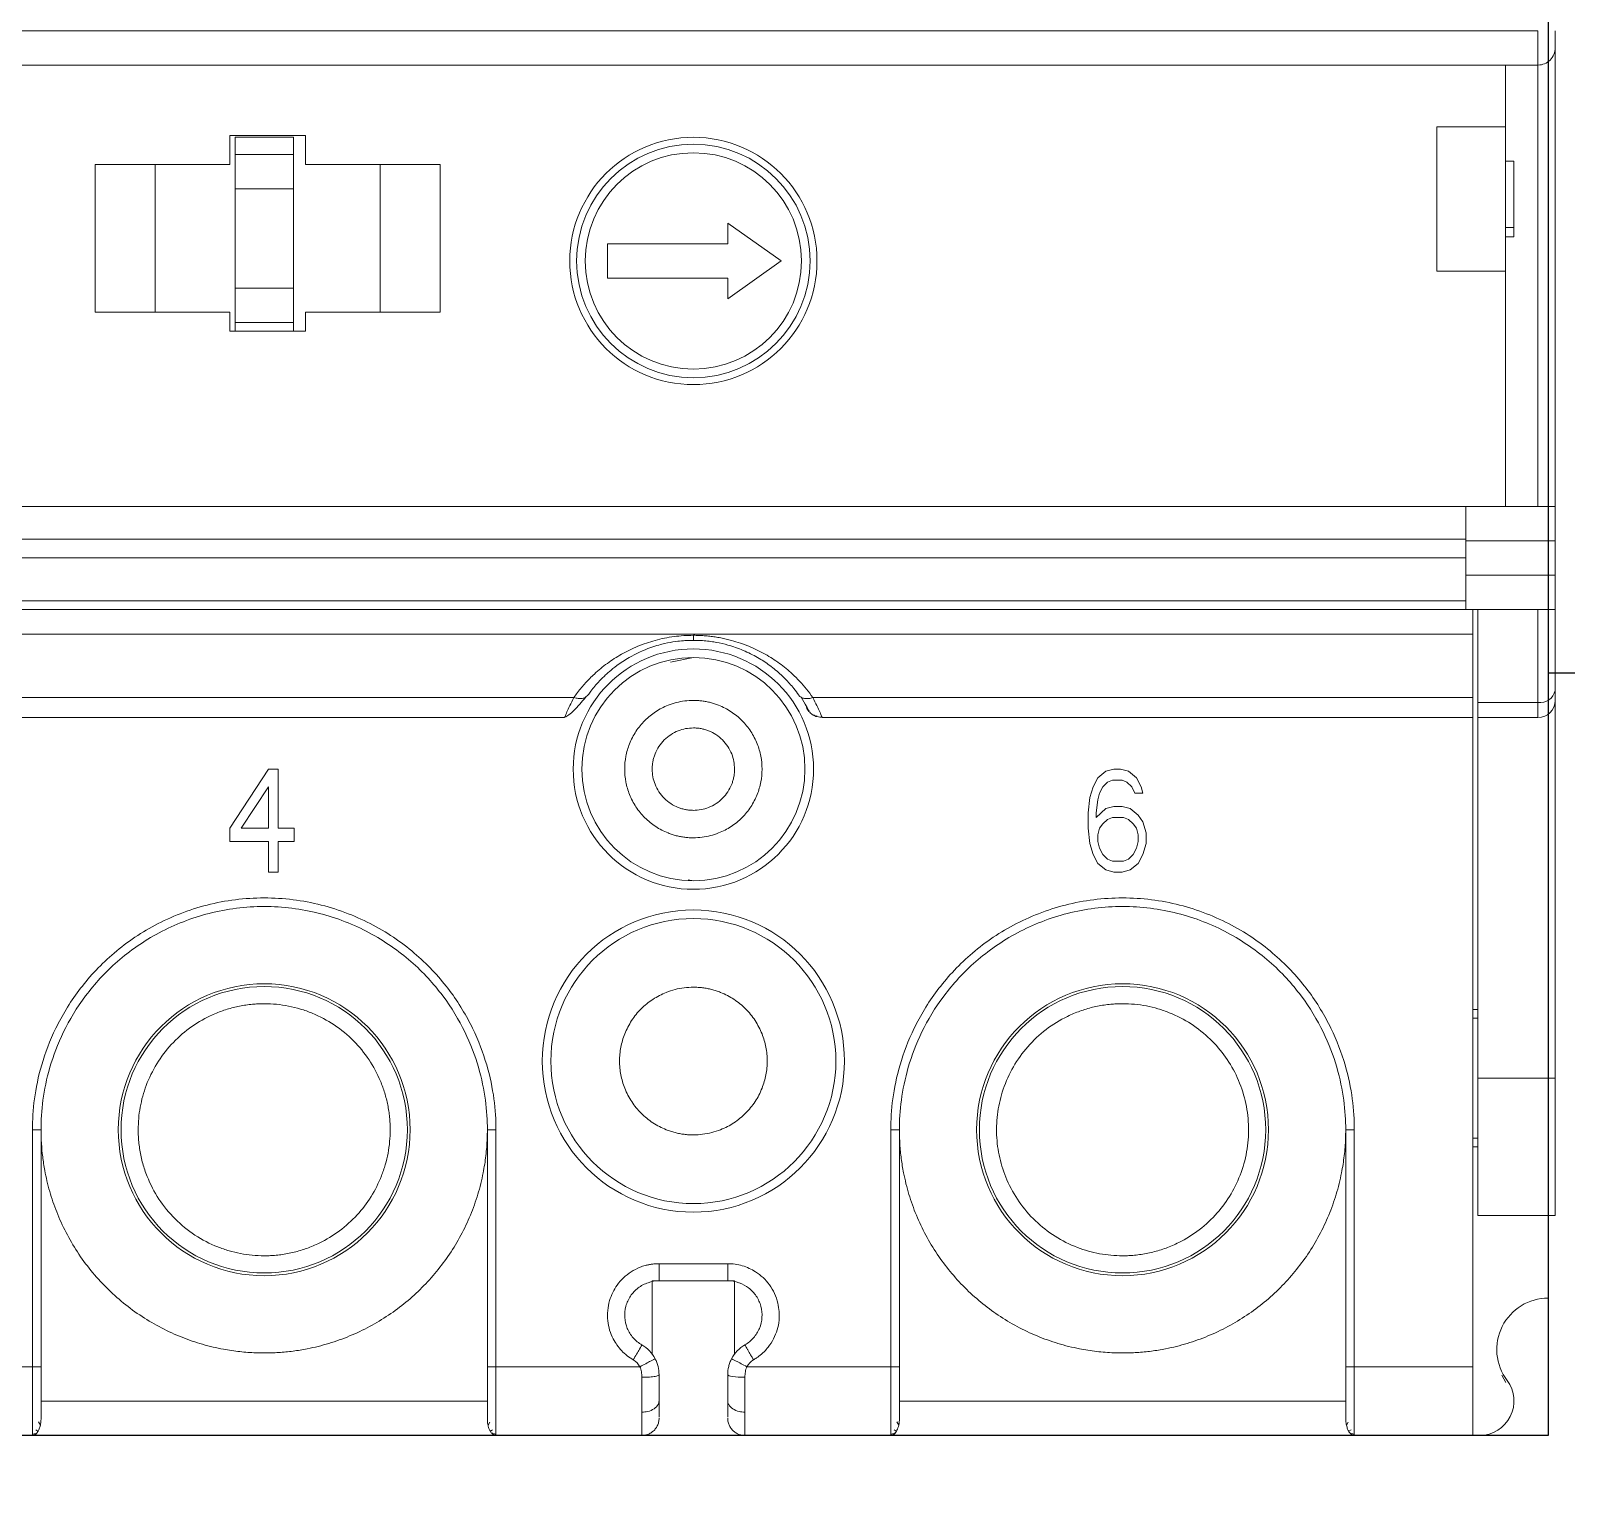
# Model space of a CAD drawing. Header units: millimetres. Extents: x -174 to 283928, y 1291 to 21053.
# Drawn here: x 9363.2 to 9407.93, y 20680.61 to 20722.87 of the extents above; entities that cross this region are included whole.
import ezdxf

# ---------------------------------------------------------------- set-up
doc = ezdxf.new("R2010")
doc.units = ezdxf.units.MM

# ---------------------------------------------------------------- blocks, each defined once
blk = doc.blocks.new('MGS125B-3TAMF0080')
blk.add_wipeout([(0.3, 56.7), (75.1, 56.7), (75.1, -76.1), (0.3, -76.1)])
at = {"color": 7, "linetype": 'Continuous', "lineweight": 18}
for p, q in [((0.8, -35.2), (74.8, -35.2)), ((74.8, -36.2), (74.8, -35.2)), ((75.3, -49.05), (75.3, -35.7)), ((0.8, -36.2), (74.8, -36.2)), ((73.85, -38), (73.85, -36.2)), ((74.8, -36.2), (74.8, -49.05)), ((73.85, -38), (71.85, -38)), ((71.85, -38), (71.85, -42.2)), ((73.85, -38), (73.85, -42.2)), ((36.7, -38.25), (38.9, -38.25)), ((36.7, -39.098), (36.7, -38.25)), ((36.85, -38.3), (38.55, -38.3)), ((38.9, -38.25), (38.9, -39.098)), ((38.55, -38.8), (36.85, -38.8)), ((32.776, -39.098), (36.7, -39.098)), ((32.776, -43.398), (32.776, -39.098)), ((34.526, -39.098), (34.526, -43.398)), ((38.9, -39.098), (42.824, -39.098)), ((41.074, -43.398), (41.074, -39.098)), ((42.824, -39.098), (42.824, -43.398)), ((74.1, -39), (73.85, -39)), ((74.1, -39), (74.1, -41.2)), ((38.55, -39.8), (36.85, -39.8)), ((36.85, -39.8), (36.85, -42.7)), ((38.55, -42.7), (38.55, -39.8)), ((51.2, -40.804), (52.759, -41.904)), ((51.2, -41.404), (51.2, -40.804)), ((74.1, -40.926), (73.85, -40.926)), ((47.7, -41.404), (51.2, -41.404)), ((47.7, -42.404), (47.7, -41.404)), ((73.85, -41.2), (74.1, -41.2)), ((52.759, -41.904), (51.2, -43.004)), ((51.2, -42.404), (47.7, -42.404)), ((51.2, -43.004), (51.2, -42.404)), ((71.85, -42.2), (73.85, -42.2)), ((73.85, -49.05), (73.85, -42.2)), ((36.85, -42.7), (38.55, -42.7)), ((36.7, -43.398), (32.776, -43.398)), ((36.7, -43.95), (36.7, -43.398)), ((36.85, -43.7), (38.55, -43.7)), ((38.9, -43.398), (38.9, -43.95)), ((42.824, -43.398), (38.9, -43.398)), ((38.9, -43.95), (36.7, -43.95)), ((2.9, -49.05), (72.7, -49.05)), ((72.7, -49.05), (72.7, -50.05)), ((75.3, -49.05), (72.7, -49.05)), ((75.3, -50.05), (75.3, -49.05)), ((72.7, -50.002), (2.9, -50.002)), ((72.7, -50.05), (75.3, -50.05)), ((72.7, -50.05), (72.7, -51.05)), ((75.3, -51.05), (75.3, -50.05)), ((2.9, -50.55), (72.7, -50.55)), ((75.3, -51.05), (72.7, -51.05)), ((72.7, -51.05), (72.7, -52.05)), ((75.3, -52.05), (75.3, -51.05)), ((72.7, -51.8), (2.9, -51.8)), ((2.9, -52.05), (72.7, -52.05)), ((72.7, -52.05), (75.3, -52.05)), ((73.05, -52.05), (73.05, -54.761)), ((74.8, -52.05), (74.8, -54.761)), ((75.3, -54.407), (75.3, -52.05)), ((72.9, -52.766), (2.5, -52.766)), ((72.9, -52.766), (72.9, -54.614)), ((50.2, -53.45), (49.532, -53.583)), ((47.062, -54.608), (47.129, -54.548)), ((28.68, -54.614), (46.72, -54.614)), ((53.491, -54.903), (53.509, -54.935)), ((53.68, -54.614), (72.9, -54.614)), ((73.05, -54.761), (74.8, -54.761)), ((73.05, -54.761), (73.05, -55.2)), ((74.8, -55.2), (74.8, -54.761)), ((75.3, -65.7), (75.3, -54.7)), ((46.45, -55.2), (28.95, -55.2)), ((46.45, -55.2), (46.459, -55.176)), ((53.942, -55.179), (53.95, -55.2)), ((72.9, -55.2), (53.95, -55.2)), ((72.9, -55.2), (72.9, -74.1)), ((74.8, -55.2), (73.05, -55.2)), ((73.05, -55.2), (73.05, -65.7)), ((36.7, -58.423), (37.825, -56.7)), ((37.825, -56.7), (38.106, -56.7)), ((38.106, -56.7), (38.106, -58.423)), ((61.981, -56.955), (62.216, -56.764)), ((62.216, -56.764), (62.45, -56.7)), ((62.45, -56.7), (62.637, -56.7)), ((62.637, -56.7), (62.872, -56.764)), ((62.872, -56.764), (63.106, -56.955)), ((37.825, -57.211), (37.028, -58.423)), ((37.825, -58.423), (37.825, -57.211)), ((61.747, -57.53), (61.841, -57.211)), ((61.841, -57.211), (61.981, -56.955)), ((62.122, -57.211), (62.028, -57.402)), ((62.262, -57.083), (62.122, -57.211)), ((62.403, -57.019), (62.262, -57.083)), ((62.684, -57.019), (62.403, -57.019)), ((62.825, -57.083), (62.684, -57.019)), ((62.966, -57.211), (62.825, -57.083)), ((63.059, -57.402), (62.966, -57.211)), ((63.106, -56.955), (63.247, -57.211)), ((63.247, -57.211), (63.294, -57.402)), ((61.7, -57.977), (61.747, -57.53)), ((61.981, -57.594), (61.934, -57.977)), ((62.028, -57.402), (61.981, -57.594)), ((63.294, -57.402), (63.059, -57.402)), ((61.7, -58.423), (61.7, -57.977)), ((61.934, -58.104), (62.216, -57.849)), ((61.934, -57.977), (61.934, -58.104)), ((62.216, -57.849), (62.45, -57.785)), ((62.403, -58.104), (62.262, -58.168)), ((62.731, -58.104), (62.403, -58.104)), ((62.45, -57.785), (62.684, -57.785)), ((62.684, -57.785), (62.919, -57.849)), ((62.872, -58.168), (62.731, -58.104)), ((62.919, -57.849), (63.153, -58.04)), ((63.153, -58.04), (63.294, -58.232)), ((36.7, -58.806), (36.7, -58.423)), ((37.028, -58.423), (37.825, -58.423)), ((38.106, -58.423), (38.575, -58.423)), ((38.575, -58.423), (38.575, -58.806)), ((61.747, -58.87), (61.7, -58.423)), ((62.028, -58.423), (61.981, -58.615)), ((62.122, -58.296), (62.028, -58.423)), ((62.262, -58.168), (62.122, -58.296)), ((63.012, -58.296), (62.872, -58.168)), ((63.106, -58.423), (63.012, -58.296)), ((63.153, -58.615), (63.106, -58.423)), ((63.294, -58.232), (63.387, -58.551)), ((63.387, -58.551), (63.387, -58.87)), ((37.825, -58.806), (36.7, -58.806)), ((37.825, -59.7), (37.825, -58.806)), ((38.575, -58.806), (38.106, -58.806)), ((38.106, -58.806), (38.106, -59.7)), ((61.841, -59.189), (61.747, -58.87)), ((61.981, -58.615), (61.981, -58.806)), ((61.981, -58.806), (62.028, -58.998)), ((62.028, -58.998), (62.122, -59.189)), ((63.012, -59.189), (63.106, -58.998)), ((63.106, -58.998), (63.153, -58.806)), ((63.153, -58.806), (63.153, -58.615)), ((63.387, -58.87), (63.294, -59.189)), ((61.981, -59.445), (61.841, -59.189)), ((62.216, -59.636), (61.981, -59.445)), ((62.122, -59.189), (62.262, -59.317)), ((62.262, -59.317), (62.403, -59.381)), ((62.403, -59.381), (62.731, -59.381)), ((62.731, -59.381), (62.872, -59.317)), ((62.872, -59.317), (63.012, -59.189)), ((63.153, -59.445), (62.919, -59.636)), ((63.294, -59.189), (63.153, -59.445)), ((38.106, -59.7), (37.825, -59.7)), ((50.044, -59.919), (50.2, -59.95)), ((62.45, -59.7), (62.216, -59.636)), ((62.684, -59.7), (62.45, -59.7)), ((62.919, -59.636), (62.684, -59.7)), ((73.05, -63.7), (72.9, -63.7)), ((73.05, -63.95), (72.9, -63.95)), ((73.05, -65.7), (75.3, -65.7)), ((73.05, -65.7), (73.05, -69.7)), ((75.3, -69.7), (75.3, -65.7)), ((30.95, -67.2), (30.95, -74.1)), ((31.2, -67.2), (30.95, -67.2)), ((31.2, -74.1), (31.2, -67.2)), ((44.2, -67.2), (44.2, -74.1)), ((44.2, -67.2), (44.45, -67.2)), ((44.45, -74.1), (44.45, -67.2)), ((55.95, -67.2), (55.95, -74.1)), ((56.2, -67.2), (55.95, -67.2)), ((56.2, -74.1), (56.2, -67.2)), ((69.2, -67.2), (69.2, -74.1)), ((69.45, -67.2), (69.2, -67.2)), ((69.2, -74.1), (69.2, -67.2)), ((69.45, -74.1), (69.45, -67.2)), ((72.9, -67.45), (73.05, -67.45)), ((73.05, -67.7), (72.9, -67.7)), ((73.05, -69.7), (75.3, -69.7)), ((75.1, -69.7), (75.1, -72.1)), ((51.2, -71.1), (49.2, -71.1)), ((51.2, -71.6), (51.2, -71.1)), ((49, -71.6), (51.4, -71.6)), ((49, -73.749), (49, -71.6)), ((49.2, -71.6), (51.2, -71.6)), ((51.4, -71.6), (51.4, -73.732)), ((30.95, -74.1), (26.757, -74.1)), ((48.643, -74.1), (44.45, -74.1)), ((55.95, -74.1), (51.757, -74.1)), ((72.9, -74.1), (69.45, -74.1)), ((72.9, -74.1), (72.9, -76.1)), ((73.864, -74.555), (73.745, -74.343)), ((44.2, -75.1), (31.2, -75.1)), ((69.2, -75.1), (56.2, -75.1)), ((31.048, -75.935), (31.106, -75.976)), ((31.18, -75.805), (31.128, -75.709)), ((31.181, -75.81), (31.181, -75.763)), ((44.219, -75.764), (44.219, -75.811)), ((44.273, -75.71), (44.22, -75.805)), ((44.294, -75.978), (44.354, -75.935)), ((56.048, -75.935), (56.106, -75.976)), ((56.18, -75.805), (56.128, -75.709)), ((56.181, -75.81), (56.181, -75.763)), ((69.219, -75.764), (69.219, -75.811)), ((69.273, -75.71), (69.22, -75.806)), ((69.294, -75.978), (69.354, -75.935)), ((26.7, -76.1), (30.95, -76.1)), ((44.45, -76.1), (30.95, -76.1)), ((44.45, -76.1), (48.7, -76.1)), ((55.95, -76.1), (51.7, -76.1)), ((69.45, -76.1), (55.95, -76.1)), ((72.9, -76.1), (69.45, -76.1)), ((73.1, -76.1), (72.9, -76.1))]:
    blk.add_line(p, q, dxfattribs=at)
blk.add_lwpolyline([(0.3, 56.7), (75.1, 56.7), (75.1, -76.1), (0.3, -76.1)], close=True)
for centre, radius in [((50.2, -41.904), 3.6), ((50.2, -41.904), 3.4), ((50.2, -56.7), 3.5), ((50.2, -56.7), 3.25), ((50.2, -65.2), 4.4), ((50.2, -65.2), 4.15), ((37.7, -67.2), 4.25), ((37.7, -67.2), 4.17), ((62.7, -67.2), 4.25), ((62.7, -67.2), 4.17)]:
    blk.add_circle(centre, radius, dxfattribs=at)
for centre, radius, start, end in [((74.863, -54.319), 0.446, 261.9505, 348.5782), ((74.8, -54.7), 0.5, 270, 0), ((75.1, -73.6), 1.5, 90, 216.8699), ((52.2, -74.332), 1, 120, 152.3478), ((73.1, -75.1), 1, 270, 36.8699)]:
    blk.add_arc(centre, radius, start, end, dxfattribs=at)
for points, knots in [([(75.3, -35.7), (75.3, -35.696), (75.3, -35.687), (75.3, -35.662), (75.3, -35.628), (75.3, -35.587), (75.3, -35.538), (75.3, -35.473), (75.3, -35.392), (75.3, -35.297), (75.3, -35.232), (75.3, -35.2)], [0, 0, 0, 0, 0.105373, 0.209022, 0.309803, 0.406703, 0.49893, 0.610967, 0.74667, 0.873298, 1, 1, 1, 1]), ([(75.3, -35.7), (75.3, -35.831), (75.246, -35.961), (75.061, -36.146), (74.931, -36.2), (74.8, -36.2)], [0, 0, 0, 0, 0.5, 0.5, 1, 1, 1, 1]), ([(36.85, -38.8), (36.85, -38.8), (36.85, -38.746), (36.85, -38.561), (36.85, -38.431), (36.85, -38.3)], [0, 0, 0, 0, 0.5, 0.5, 1, 1, 1, 1]), ([(38.55, -38.3), (38.55, -38.431), (38.55, -38.561), (38.55, -38.746), (38.55, -38.8), (38.55, -38.8)], [0, 0, 0, 0, 0.5, 0.5, 1, 1, 1, 1]), ([(36.85, -39.8), (36.85, -39.538), (36.85, -39.278), (36.85, -38.908), (36.85, -38.8), (36.85, -38.8)], [0, 0, 0, 0, 0.5, 0.5, 1, 1, 1, 1]), ([(38.55, -38.8), (38.55, -38.8), (38.55, -38.908), (38.55, -39.278), (38.55, -39.538), (38.55, -39.8)], [0, 0, 0, 0, 0.5, 0.5, 1, 1, 1, 1]), ([(50.2, -38.754), (48.462, -38.754), (47.05, -40.165), (47.05, -43.642), (48.462, -45.054), (50.2, -45.054)], [0, 0, 0, 0, 0.5, 0.5, 1, 1, 1, 1]), ([(50.2, -45.054), (51.939, -45.054), (53.35, -43.642), (53.35, -40.165), (51.939, -38.754), (50.2, -38.754)], [0, 0, 0, 0, 0.5, 0.5, 1, 1, 1, 1]), ([(36.85, -43.7), (36.85, -43.7), (36.85, -43.592), (36.85, -43.222), (36.85, -42.962), (36.85, -42.7)], [0, 0, 0, 0, 0.5, 0.5, 1, 1, 1, 1]), ([(38.55, -42.7), (38.55, -42.962), (38.55, -43.222), (38.55, -43.592), (38.55, -43.7), (38.55, -43.7)], [0, 0, 0, 0, 0.5, 0.5, 1, 1, 1, 1]), ([(36.85, -43.7), (36.85, -43.708), (36.85, -43.723), (36.85, -43.821), (36.85, -43.914), (36.85, -43.95)], [0, 0, 0, 0, 0.37902, 0.75804, 1, 1, 1, 1]), ([(38.55, -43.7), (38.55, -43.708), (38.55, -43.723), (38.55, -43.821), (38.55, -43.914), (38.55, -43.95)], [0, 0, 0, 0, 0.37902, 0.75804, 1, 1, 1, 1]), ([(72.9, -52.766), (72.9, -52.668), (72.9, -52.471), (72.9, -52.22), (72.9, -52.072), (72.9, -52.05)], [0, 0, 0, 0, 0.459049, 0.918098, 1, 1, 1, 1]), ([(46.72, -54.614), (46.755, -54.565), (46.826, -54.467), (46.94, -54.325), (47.059, -54.188), (47.184, -54.057), (47.387, -53.862), (47.682, -53.618), (48.105, -53.344), (48.571, -53.116), (49.001, -52.969), (49.359, -52.884), (49.637, -52.838), (49.918, -52.809), (50.106, -52.805), (50.2, -52.804)], [0, 0, 0, 0, 0.051539, 0.102244, 0.152186, 0.20144, 0.250082, 0.377475, 0.500041, 0.627245, 0.749928, 0.813547, 0.876079, 0.93805, 1, 1, 1, 1]), ([(47.129, -54.548), (47.158, -54.507), (47.222, -54.419), (47.334, -54.279), (47.474, -54.121), (47.615, -53.981), (47.781, -53.832), (48, -53.656), (48.385, -53.403), (48.807, -53.206), (49.17, -53.092), (49.412, -53.031), (49.649, -52.987), (49.886, -52.962), (50.057, -52.952), (50.155, -52.95), (50.2, -52.95)], [0, 0, 0, 0, 0.048518, 0.106756, 0.174157, 0.250036, 0.293332, 0.377882, 0.500246, 0.687159, 0.750062, 0.792728, 0.875062, 0.929227, 0.966977, 1, 1, 1, 1]), ([(50.2, -52.804), (50.253, -52.804), (50.359, -52.805), (50.519, -52.814), (50.678, -52.829), (50.837, -52.85), (50.996, -52.878), (51.155, -52.911), (51.435, -52.982), (51.829, -53.116), (52.295, -53.344), (52.718, -53.618), (53.046, -53.889), (53.303, -54.144), (53.503, -54.372), (53.621, -54.533), (53.68, -54.614)], [0, 0, 0, 0, 0.034987, 0.070054, 0.105307, 0.14085, 0.176786, 0.213213, 0.250226, 0.372791, 0.500167, 0.622527, 0.750026, 0.831414, 0.914623, 1, 1, 1, 1]), ([(50.2, -52.95), (50.2, -52.95), (50.2, -52.944), (50.2, -52.915), (50.2, -52.868), (50.2, -52.826), (50.2, -52.804)], [0, 0, 0, 0, 0.249897, 0.499942, 0.749986, 1, 1, 1, 1]), ([(50.2, -52.95), (50.247, -52.951), (50.351, -52.952), (50.522, -52.962), (50.7, -52.982), (50.933, -53.019), (51.254, -53.093), (51.663, -53.237), (52.004, -53.407), (52.254, -53.56), (52.49, -53.724), (52.7, -53.9), (52.885, -54.08), (53.007, -54.211), (53.139, -54.366), (53.223, -54.483), (53.271, -54.548)], [0, 0, 0, 0, 0.034261, 0.075869, 0.125067, 0.164439, 0.250114, 0.37221, 0.500094, 0.559222, 0.619835, 0.750093, 0.804144, 0.859104, 0.921216, 1, 1, 1, 1]), ([(53.68, -54.614), (53.64, -54.628), (53.555, -54.649), (53.432, -54.648), (53.332, -54.613), (53.287, -54.571), (53.271, -54.548)], [0, 0, 0, 0, 0.250013, 0.500058, 0.750103, 1, 1, 1, 1]), ([(46.451, -55.19), (46.491, -55.171), (46.568, -55.134), (46.718, -54.995), (46.882, -54.82), (47.004, -54.677), (47.063, -54.608)], [0, 0, 0, 0, 0.271099, 0.530633, 0.774053, 1, 1, 1, 1]), ([(46.459, -55.176), (46.461, -55.171), (46.467, -55.156), (46.513, -55.045), (46.593, -54.863), (46.678, -54.697), (46.72, -54.614)], [0, 0, 0, 0, 0.133305, 0.427919, 0.716012, 1, 1, 1, 1]), ([(46.72, -54.614), (46.762, -54.626), (46.848, -54.651), (46.965, -54.646), (47.039, -54.63), (47.062, -54.608), (47.062, -54.608)], [0, 0, 0, 0, 0.3238788, 0.6616921, 0.9995055, 1, 1, 1, 1]), ([(50.2, -58.7), (50.158, -58.699), (50.074, -58.698), (49.949, -58.686), (49.825, -58.666), (49.703, -58.639), (49.582, -58.604), (49.375, -58.529), (49.094, -58.384), (48.776, -58.124), (48.516, -57.806), (48.333, -57.451), (48.223, -57.077), (48.188, -56.7), (48.223, -56.323), (48.333, -55.95), (48.516, -55.594), (48.776, -55.276), (49.094, -55.016), (49.412, -54.852), (49.701, -54.758), (49.948, -54.709), (50.116, -54.703), (50.2, -54.7)], [0, 0, 0, 0, 0.020134, 0.040116, 0.060027, 0.079947, 0.099955, 0.12013, 0.185032, 0.250092, 0.314988, 0.380055, 0.439956, 0.500028, 0.559935, 0.620001, 0.684903, 0.749963, 0.814859, 0.879926, 0.920019, 0.959829, 1, 1, 1, 1]), ([(50.2, -54.7), (50.242, -54.701), (50.326, -54.702), (50.451, -54.714), (50.575, -54.734), (50.697, -54.761), (50.818, -54.796), (51.025, -54.871), (51.306, -55.016), (51.624, -55.276), (51.884, -55.594), (52.067, -55.949), (52.177, -56.323), (52.212, -56.7), (52.177, -57.077), (52.067, -57.45), (51.884, -57.806), (51.624, -58.124), (51.306, -58.384), (50.988, -58.548), (50.699, -58.642), (50.452, -58.691), (50.284, -58.697), (50.2, -58.7)], [0, 0, 0, 0, 0.020134, 0.040116, 0.060027, 0.079947, 0.099955, 0.12013, 0.185032, 0.250092, 0.314988, 0.380055, 0.439956, 0.500028, 0.559935, 0.620001, 0.684903, 0.749963, 0.814859, 0.879926, 0.920019, 0.959829, 1, 1, 1, 1]), ([(53.336, -54.608), (53.393, -54.7), (53.51, -54.887), (53.551, -54.971), (53.572, -55.013)], [0, 0, 0, 0, 0.4915773, 1, 1, 1, 1]), ([(53.759, -55.157), (53.736, -55.148), (53.672, -55.124), (53.582, -55.049), (53.533, -54.973), (53.509, -54.935)], [0, 0, 0, 0, 0.209979, 0.604989, 1, 1, 1, 1]), ([(53.68, -54.614), (53.722, -54.697), (53.806, -54.863), (53.887, -55.046), (53.934, -55.159), (53.94, -55.174), (53.942, -55.179)], [0, 0, 0, 0, 0.278131, 0.560283, 0.848821, 1, 1, 1, 1]), ([(72.9, -54.614), (72.9, -54.799), (72.9, -54.948), (72.9, -55.148), (72.9, -55.2), (72.9, -55.2)], [0, 0, 0, 0, 0.5, 0.5, 1, 1, 1, 1]), ([(53.686, -55.118), (53.727, -55.139), (53.809, -55.181), (53.901, -55.187), (53.946, -55.19)], [0, 0, 0, 0, 0.509249, 1, 1, 1, 1]), ([(53.757, -55.161), (53.766, -55.164), (53.785, -55.168), (53.796, -55.152), (53.801, -55.144)], [0, 0, 0, 0, 0.496352, 1, 1, 1, 1]), ([(49, -56.7), (49.001, -56.662), (49.003, -56.587), (49.019, -56.475), (49.046, -56.365), (49.097, -56.217), (49.189, -56.036), (49.345, -55.846), (49.536, -55.69), (49.749, -55.58), (49.974, -55.512), (50.124, -55.504), (50.2, -55.5)], [0, 0, 0, 0, 0.0601836, 0.1199206, 0.179749, 0.2402043, 0.3697794, 0.500127, 0.6296594, 0.7600497, 0.87973, 1, 1, 1, 1]), ([(50.2, -55.5), (50.238, -55.501), (50.313, -55.503), (50.425, -55.519), (50.535, -55.546), (50.683, -55.597), (50.864, -55.689), (51.054, -55.845), (51.21, -56.036), (51.32, -56.249), (51.388, -56.474), (51.396, -56.624), (51.4, -56.7)], [0, 0, 0, 0, 0.060131, 0.11985, 0.179696, 0.240206, 0.36978, 0.500127, 0.629659, 0.760048, 0.879801, 1, 1, 1, 1]), ([(50.2, -57.9), (50.162, -57.899), (50.087, -57.897), (49.975, -57.881), (49.865, -57.854), (49.717, -57.803), (49.536, -57.711), (49.346, -57.555), (49.19, -57.364), (49.08, -57.151), (49.012, -56.926), (49.004, -56.776), (49, -56.7)], [0, 0, 0, 0, 0.0601314, 0.1198503, 0.1796964, 0.2402061, 0.3697802, 0.5001273, 0.6296588, 0.7600485, 0.8798008, 1, 1, 1, 1]), ([(51.4, -56.7), (51.399, -56.738), (51.397, -56.813), (51.381, -56.925), (51.354, -57.035), (51.303, -57.183), (51.211, -57.364), (51.055, -57.554), (50.864, -57.71), (50.651, -57.82), (50.426, -57.888), (50.276, -57.896), (50.2, -57.9)], [0, 0, 0, 0, 0.060184, 0.119921, 0.179749, 0.240204, 0.369779, 0.500127, 0.629659, 0.76005, 0.87973, 1, 1, 1, 1]), ([(30.95, -67.2), (30.95, -66.638), (31.018, -66.001), (31.321, -64.964), (31.455, -64.606), (31.81, -63.879), (32.03, -63.51), (32.57, -62.79), (32.89, -62.439), (33.633, -61.79), (34.056, -61.493), (34.991, -60.995), (35.502, -60.794), (36.575, -60.521), (37.137, -60.45), (38.262, -60.45), (38.825, -60.521), (39.898, -60.794), (40.409, -60.995), (41.344, -61.493), (41.767, -61.79), (42.51, -62.439), (42.83, -62.79), (43.37, -63.51), (43.59, -63.879), (43.945, -64.606), (44.079, -64.964), (44.382, -66.001), (44.45, -66.638), (44.45, -67.2)], [0, 0, 0, 0, 0.125, 0.125, 0.1875, 0.1875, 0.25, 0.25, 0.3125, 0.3125, 0.375, 0.375, 0.4375, 0.4375, 0.5, 0.5, 0.5625, 0.5625, 0.625, 0.625, 0.6875, 0.6875, 0.75, 0.75, 0.8125, 0.8125, 0.875, 0.875, 1, 1, 1, 1]), ([(37.7, -60.7), (37.158, -60.7), (36.617, -60.769), (35.583, -61.031), (35.091, -61.225), (34.191, -61.705), (33.784, -61.99), (33.068, -62.615), (32.76, -62.953), (32.24, -63.647), (32.028, -64.002), (31.687, -64.702), (31.557, -65.047), (31.266, -66.046), (31.2, -66.658), (31.2, -67.2)], [0, 0, 0, 0, 0.125, 0.125, 0.25, 0.25, 0.375, 0.375, 0.5, 0.5, 0.625, 0.625, 0.75, 0.75, 1, 1, 1, 1]), ([(44.2, -67.2), (44.2, -66.658), (44.134, -66.046), (43.843, -65.047), (43.713, -64.702), (43.372, -64.002), (43.16, -63.647), (42.64, -62.953), (42.332, -62.615), (41.616, -61.99), (41.209, -61.705), (40.309, -61.225), (39.817, -61.031), (38.783, -60.769), (38.242, -60.7), (37.7, -60.7)], [0, 0, 0, 0, 0.25, 0.25, 0.375, 0.375, 0.5, 0.5, 0.625, 0.625, 0.75, 0.75, 0.875, 0.875, 1, 1, 1, 1]), ([(55.95, -67.2), (55.95, -66.638), (56.018, -66.001), (56.321, -64.964), (56.455, -64.606), (56.81, -63.879), (57.03, -63.51), (57.57, -62.79), (57.89, -62.439), (58.633, -61.79), (59.056, -61.493), (59.991, -60.995), (60.502, -60.794), (61.575, -60.521), (62.137, -60.45), (63.262, -60.45), (63.825, -60.521), (64.898, -60.794), (65.409, -60.995), (66.344, -61.493), (66.767, -61.79), (67.51, -62.439), (67.83, -62.79), (68.37, -63.51), (68.59, -63.879), (68.945, -64.606), (69.079, -64.964), (69.382, -66.001), (69.45, -66.638), (69.45, -67.2)], [0, 0, 0, 0, 0.125, 0.125, 0.1875, 0.1875, 0.25, 0.25, 0.3125, 0.3125, 0.375, 0.375, 0.4375, 0.4375, 0.5, 0.5, 0.5625, 0.5625, 0.625, 0.625, 0.6875, 0.6875, 0.75, 0.75, 0.8125, 0.8125, 0.875, 0.875, 1, 1, 1, 1]), ([(62.7, -60.7), (62.158, -60.7), (61.617, -60.769), (60.583, -61.031), (60.091, -61.225), (59.191, -61.705), (58.784, -61.99), (58.068, -62.615), (57.76, -62.953), (57.24, -63.647), (57.028, -64.002), (56.687, -64.702), (56.557, -65.047), (56.266, -66.046), (56.2, -66.658), (56.2, -67.2)], [0, 0, 0, 0, 0.125, 0.125, 0.25, 0.25, 0.375, 0.375, 0.5, 0.5, 0.625, 0.625, 0.75, 0.75, 1, 1, 1, 1]), ([(69.2, -67.2), (69.2, -66.658), (69.134, -66.046), (68.843, -65.047), (68.713, -64.702), (68.372, -64.002), (68.16, -63.647), (67.64, -62.953), (67.332, -62.615), (66.616, -61.99), (66.209, -61.705), (65.309, -61.225), (64.817, -61.031), (63.783, -60.769), (63.242, -60.7), (62.7, -60.7)], [0, 0, 0, 0, 0.25, 0.25, 0.375, 0.375, 0.5, 0.5, 0.625, 0.625, 0.75, 0.75, 0.875, 0.875, 1, 1, 1, 1]), ([(50.2, -67.35), (50.155, -67.349), (50.064, -67.348), (49.93, -67.335), (49.797, -67.314), (49.666, -67.284), (49.536, -67.246), (49.313, -67.166), (49.011, -67.01), (48.67, -66.731), (48.39, -66.389), (48.193, -66.007), (48.075, -65.606), (48.038, -65.2), (48.075, -64.795), (48.192, -64.394), (48.39, -64.011), (48.669, -63.67), (49.011, -63.39), (49.353, -63.213), (49.664, -63.112), (49.93, -63.06), (50.11, -63.053), (50.2, -63.05)], [0, 0, 0, 0, 0.020135, 0.040119, 0.06003, 0.079949, 0.099956, 0.12013, 0.185037, 0.250092, 0.314994, 0.380055, 0.439962, 0.500028, 0.559941, 0.620001, 0.684908, 0.749964, 0.814865, 0.879926, 0.920022, 0.959832, 1, 1, 1, 1]), ([(50.2, -63.05), (50.245, -63.051), (50.336, -63.052), (50.47, -63.065), (50.603, -63.086), (50.734, -63.116), (50.864, -63.154), (51.087, -63.234), (51.389, -63.39), (51.73, -63.669), (52.01, -64.011), (52.207, -64.393), (52.325, -64.794), (52.362, -65.2), (52.325, -65.605), (52.208, -66.006), (52.01, -66.389), (51.731, -66.73), (51.389, -67.01), (51.047, -67.187), (50.736, -67.288), (50.47, -67.34), (50.29, -67.347), (50.2, -67.35)], [0, 0, 0, 0, 0.020135, 0.040119, 0.06003, 0.079949, 0.099956, 0.12013, 0.185037, 0.250092, 0.314994, 0.380055, 0.439962, 0.500028, 0.559941, 0.620001, 0.684908, 0.749964, 0.814865, 0.879926, 0.920022, 0.959832, 1, 1, 1, 1]), ([(37.405, -63.542), (37.341, -63.548), (37.216, -63.56), (37.029, -63.59), (36.844, -63.629), (36.662, -63.677), (36.482, -63.736), (36.305, -63.804), (35.972, -63.951), (35.507, -64.227), (34.979, -64.704), (34.552, -65.269), (34.298, -65.792), (34.157, -66.223), (34.084, -66.544), (34.038, -66.87), (34.033, -67.09), (34.03, -67.2)], [0, 0, 0, 0, 0.034748, 0.069312, 0.103784, 0.13826, 0.172835, 0.207602, 0.242655, 0.372638, 0.50245, 0.630778, 0.759005, 0.819542, 0.879558, 0.939547, 1, 1, 1, 1]), ([(37.7, -63.53), (37.65, -63.531), (37.552, -63.532), (37.453, -63.538), (37.405, -63.542)], [0, 0, 0, 0, 0.502809, 1, 1, 1, 1]), ([(41.37, -67.2), (41.369, -67.139), (41.367, -67.017), (41.353, -66.835), (41.331, -66.656), (41.3, -66.478), (41.26, -66.301), (41.212, -66.127), (41.154, -65.955), (41.024, -65.622), (40.772, -65.149), (40.315, -64.593), (39.755, -64.128), (39.215, -63.842), (38.76, -63.68), (38.413, -63.594), (38.059, -63.54), (37.82, -63.533), (37.7, -63.53)], [0, 0, 0, 0, 0.031834, 0.063424, 0.094845, 0.126175, 0.157494, 0.188878, 0.220406, 0.252156, 0.374907, 0.497677, 0.624533, 0.751548, 0.813926, 0.875727, 0.937552, 1, 1, 1, 1]), ([(62.405, -63.542), (62.34, -63.548), (62.211, -63.56), (62.019, -63.591), (61.829, -63.632), (61.642, -63.683), (61.457, -63.745), (61.275, -63.816), (60.934, -63.971), (60.458, -64.262), (59.925, -64.763), (59.5, -65.354), (59.209, -66), (59.046, -66.673), (59.013, -67.349), (59.101, -68.022), (59.32, -68.684), (59.667, -69.312), (60.145, -69.867), (60.721, -70.321), (61.259, -70.589), (61.702, -70.737), (62.029, -70.814), (62.363, -70.861), (62.587, -70.867), (62.7, -70.87)], [0, 0, 0, 0, 0.017394, 0.034693, 0.051949, 0.069209, 0.086526, 0.103949, 0.121526, 0.186626, 0.25185, 0.315884, 0.380212, 0.439894, 0.500055, 0.560129, 0.620523, 0.685451, 0.750543, 0.815192, 0.880054, 0.910121, 0.939963, 0.969837, 1, 1, 1, 1]), ([(62.7, -63.53), (62.65, -63.531), (62.552, -63.532), (62.453, -63.538), (62.405, -63.542)], [0, 0, 0, 0, 0.5028093, 1, 1, 1, 1]), ([(62.996, -70.858), (63.062, -70.852), (63.194, -70.839), (63.391, -70.807), (63.586, -70.764), (63.778, -70.711), (63.967, -70.647), (64.154, -70.572), (64.49, -70.416), (64.952, -70.128), (65.467, -69.644), (65.88, -69.078), (66.175, -68.445), (66.351, -67.761), (66.389, -67.051), (66.294, -66.345), (66.064, -65.68), (65.719, -65.073), (65.262, -64.542), (64.708, -64.099), (64.177, -63.827), (63.733, -63.672), (63.394, -63.59), (63.049, -63.539), (62.817, -63.533), (62.7, -63.53)], [0, 0, 0, 0, 0.017836, 0.035582, 0.05329, 0.071016, 0.088812, 0.106732, 0.124829, 0.187781, 0.251323, 0.312444, 0.374105, 0.436937, 0.500296, 0.562997, 0.626159, 0.687219, 0.748665, 0.812106, 0.875856, 0.906986, 0.937864, 0.968774, 1, 1, 1, 1]), ([(37.7, -73.7), (37.621, -73.699), (37.462, -73.698), (37.225, -73.684), (36.988, -73.662), (36.752, -73.632), (36.388, -73.572), (35.901, -73.457), (35.296, -73.25), (34.705, -72.981), (33.941, -72.535), (33.071, -71.829), (32.365, -70.96), (31.919, -70.195), (31.65, -69.605), (31.443, -68.999), (31.316, -68.461), (31.245, -67.992), (31.207, -67.597), (31.202, -67.332), (31.2, -67.2)], [0, 0, 0, 0, 0.023329, 0.046619, 0.0699, 0.093205, 0.116565, 0.17828, 0.240092, 0.30438, 0.368768, 0.500006, 0.631243, 0.695529, 0.759919, 0.821629, 0.883446, 0.922298, 0.9611, 1, 1, 1, 1]), ([(34.03, -67.2), (34.031, -67.267), (34.033, -67.4), (34.05, -67.599), (34.076, -67.795), (34.113, -67.989), (34.161, -68.181), (34.22, -68.371), (34.352, -68.729), (34.612, -69.233), (35.088, -69.813), (35.669, -70.289), (36.219, -70.573), (36.673, -70.729), (37.01, -70.81), (37.353, -70.861), (37.584, -70.867), (37.7, -70.87)], [0, 0, 0, 0, 0.034818, 0.069355, 0.10371, 0.137985, 0.172285, 0.206711, 0.241364, 0.370868, 0.500085, 0.629726, 0.759364, 0.819762, 0.879638, 0.939536, 1, 1, 1, 1]), ([(44.2, -67.2), (44.199, -67.284), (44.197, -67.453), (44.182, -67.705), (44.158, -67.956), (44.123, -68.207), (44.056, -68.584), (43.932, -69.084), (43.715, -69.691), (43.439, -70.275), (43, -71.004), (42.325, -71.825), (41.504, -72.5), (40.775, -72.939), (40.192, -73.215), (39.584, -73.432), (39.03, -73.57), (38.541, -73.65), (38.121, -73.692), (37.841, -73.697), (37.7, -73.7)], [0, 0, 0, 0, 0.024792, 0.049536, 0.074269, 0.099029, 0.123853, 0.186924, 0.250097, 0.313167, 0.376341, 0.500007, 0.623672, 0.686743, 0.749916, 0.812986, 0.87616, 0.917446, 0.958668, 1, 1, 1, 1]), ([(37.996, -70.858), (38.06, -70.852), (38.189, -70.84), (38.381, -70.809), (38.57, -70.768), (38.758, -70.717), (38.942, -70.656), (39.125, -70.584), (39.453, -70.435), (39.907, -70.161), (40.416, -69.699), (40.831, -69.157), (41.084, -68.65), (41.231, -68.22), (41.311, -67.885), (41.361, -67.545), (41.367, -67.315), (41.37, -67.2)], [0, 0, 0, 0, 0.035666, 0.071153, 0.106563, 0.141998, 0.17756, 0.213351, 0.24947, 0.375506, 0.502188, 0.624986, 0.748032, 0.811359, 0.874087, 0.936779, 1, 1, 1, 1]), ([(62.7, -73.7), (62.616, -73.699), (62.447, -73.697), (62.195, -73.682), (61.944, -73.658), (61.693, -73.623), (61.316, -73.556), (60.816, -73.432), (60.209, -73.215), (59.625, -72.939), (58.896, -72.5), (58.075, -71.825), (57.4, -71.004), (56.961, -70.275), (56.685, -69.692), (56.468, -69.084), (56.33, -68.53), (56.25, -68.041), (56.208, -67.621), (56.203, -67.341), (56.2, -67.2)], [0, 0, 0, 0, 0.024792, 0.049536, 0.074269, 0.099029, 0.123853, 0.186924, 0.250097, 0.313167, 0.376341, 0.500007, 0.623672, 0.686743, 0.749916, 0.812986, 0.87616, 0.917446, 0.958668, 1, 1, 1, 1]), ([(69.2, -67.2), (69.199, -67.284), (69.197, -67.453), (69.182, -67.705), (69.158, -67.956), (69.123, -68.207), (69.056, -68.584), (68.932, -69.084), (68.715, -69.691), (68.439, -70.275), (68, -71.004), (67.325, -71.825), (66.504, -72.5), (65.775, -72.939), (65.192, -73.215), (64.584, -73.432), (64.03, -73.57), (63.541, -73.65), (63.121, -73.692), (62.841, -73.697), (62.7, -73.7)], [0, 0, 0, 0, 0.024792, 0.049536, 0.074269, 0.099029, 0.123853, 0.186924, 0.250097, 0.313167, 0.376341, 0.500007, 0.623672, 0.686743, 0.749916, 0.812986, 0.87616, 0.917446, 0.958668, 1, 1, 1, 1]), ([(37.7, -70.87), (37.749, -70.869), (37.848, -70.868), (37.946, -70.862), (37.996, -70.858)], [0, 0, 0, 0, 0.501534, 1, 1, 1, 1]), ([(49.2, -71.1), (49.166, -71.101), (49.099, -71.102), (48.999, -71.112), (48.899, -71.129), (48.78, -71.156), (48.604, -71.216), (48.385, -71.331), (48.158, -71.506), (47.978, -71.711), (47.843, -71.936), (47.751, -72.186), (47.695, -72.463), (47.695, -72.755), (47.753, -73.036), (47.852, -73.272), (47.973, -73.473), (48.108, -73.637), (48.267, -73.784), (48.389, -73.861), (48.45, -73.899)], [0, 0, 0, 0, 0.025666, 0.051334, 0.077007, 0.102687, 0.144537, 0.218898, 0.290886, 0.361938, 0.426286, 0.490536, 0.564767, 0.640851, 0.711895, 0.782848, 0.835435, 0.890295, 0.945155, 1, 1, 1, 1]), ([(49.2, -71.1), (49.2, -71.119), (49.2, -71.138), (49.2, -71.156), (49.2, -71.193), (49.2, -71.23), (49.2, -71.265), (49.2, -71.3), (49.2, -71.333), (49.2, -71.365), (49.2, -71.396), (49.2, -71.426), (49.2, -71.452), (49.2, -71.478), (49.2, -71.502), (49.2, -71.522), (49.2, -71.542), (49.2, -71.558), (49.2, -71.571), (49.2, -71.583), (49.2, -71.592), (49.2, -71.596), (49.2, -71.599), (49.2, -71.6), (49.2, -71.6)], [3.141593, 3.141593, 3.141593, 3.141593, 3.254688, 3.254688, 3.254688, 3.477215, 3.477215, 3.477215, 3.699743, 3.699743, 3.699743, 3.922271, 3.922271, 3.922271, 4.144798, 4.144798, 4.144798, 4.367326, 4.367326, 4.367326, 4.589853, 4.589853, 4.589853, 4.712381, 4.712381, 4.712381, 4.712381]), ([(51.95, -73.899), (51.979, -73.882), (52.036, -73.847), (52.118, -73.788), (52.196, -73.724), (52.285, -73.641), (52.408, -73.501), (52.541, -73.291), (52.649, -73.027), (52.703, -72.759), (52.707, -72.496), (52.662, -72.234), (52.572, -71.966), (52.426, -71.713), (52.235, -71.498), (52.031, -71.344), (51.826, -71.231), (51.627, -71.156), (51.416, -71.108), (51.272, -71.103), (51.2, -71.1)], [0, 0, 0, 0, 0.025666, 0.051334, 0.077007, 0.102687, 0.144537, 0.218898, 0.290886, 0.361938, 0.426286, 0.490536, 0.564767, 0.640851, 0.711895, 0.782848, 0.835435, 0.890295, 0.945155, 1, 1, 1, 1]), ([(62.7, -70.87), (62.749, -70.869), (62.848, -70.868), (62.946, -70.862), (62.996, -70.858)], [0, 0, 0, 0, 0.501534, 1, 1, 1, 1]), ([(49.2, -71.6), (49.091, -71.6), (48.982, -71.618), (48.879, -71.653), (48.775, -71.688), (48.678, -71.74), (48.591, -71.807), (48.505, -71.873), (48.429, -71.954), (48.369, -72.044), (48.308, -72.135), (48.262, -72.236), (48.234, -72.341), (48.206, -72.447), (48.195, -72.557), (48.202, -72.665), (48.209, -72.774), (48.234, -72.882), (48.276, -72.983), (48.318, -73.083), (48.376, -73.177), (48.448, -73.259), (48.52, -73.341), (48.606, -73.411), (48.7, -73.466)], [6.283185, 6.283185, 6.283185, 6.283185, 6.610435, 6.610435, 6.610435, 6.937684, 6.937684, 6.937684, 7.264933, 7.264933, 7.264933, 7.592182, 7.592182, 7.592182, 7.919431, 7.919431, 7.919431, 8.246681, 8.246681, 8.246681, 8.57393, 8.57393, 8.57393, 8.901179, 8.901179, 8.901179, 8.901179]), ([(51.535, -71.658), (51.53, -71.656), (51.526, -71.655), (51.521, -71.653), (51.418, -71.618), (51.309, -71.6), (51.2, -71.6)], [0, 0, 0, 0, 0.0143495, 0.0143495, 0.0143495, 0.3415987, 0.3415987, 0.3415987, 0.3415987]), ([(51.7, -73.466), (51.794, -73.411), (51.88, -73.341), (51.952, -73.259), (52.024, -73.177), (52.082, -73.083), (52.124, -72.983), (52.166, -72.882), (52.191, -72.774), (52.198, -72.665), (52.205, -72.557), (52.194, -72.447), (52.166, -72.341), (52.138, -72.236), (52.092, -72.135), (52.031, -72.044), (51.971, -71.954), (51.895, -71.873), (51.809, -71.807), (51.726, -71.743), (51.633, -71.693), (51.535, -71.658)], [0.341599, 0.341599, 0.341599, 0.341599, 0.668848, 0.668848, 0.668848, 0.996097, 0.996097, 0.996097, 1.323346, 1.323346, 1.323346, 1.650596, 1.650596, 1.650596, 1.977845, 1.977845, 1.977845, 2.305094, 2.305094, 2.305094, 2.617994, 2.617994, 2.617994, 2.617994]), ([(48.7, -73.466), (48.7, -73.466), (48.673, -73.513), (48.581, -73.673), (48.515, -73.786), (48.45, -73.899)], [0, 0, 0, 0, 0.5, 0.5, 1, 1, 1, 1]), ([(51.95, -73.899), (51.941, -73.883), (51.931, -73.866), (51.922, -73.85), (51.903, -73.818), (51.885, -73.787), (51.868, -73.756), (51.85, -73.726), (51.833, -73.697), (51.818, -73.67), (51.802, -73.642), (51.787, -73.617), (51.774, -73.594), (51.761, -73.571), (51.749, -73.551), (51.739, -73.534), (51.729, -73.517), (51.721, -73.502), (51.715, -73.492), (51.708, -73.481), (51.704, -73.473), (51.702, -73.469), (51.701, -73.467), (51.7, -73.466), (51.7, -73.466)], [-3.141588, -3.141588, -3.141588, -3.141588, -3.028493, -3.028493, -3.028493, -2.805965, -2.805965, -2.805965, -2.583438, -2.583438, -2.583438, -2.36091, -2.36091, -2.36091, -2.138382, -2.138382, -2.138382, -1.915855, -1.915855, -1.915855, -1.693327, -1.693327, -1.693327, -1.570804, -1.570804, -1.570804, -1.570804]), ([(30.95, -74.1), (30.95, -74.362), (30.95, -74.623), (30.95, -75.107), (30.95, -75.329), (30.95, -75.699), (30.95, -75.848), (30.95, -76.048), (30.95, -76.1), (30.95, -76.1)], [0, 0, 0, 0, 0.25, 0.25, 0.5, 0.5, 0.75, 0.75, 1, 1, 1, 1]), ([(31.2, -74.1), (31.2, -74.1), (31.173, -74.1), (31.08, -74.1), (31.015, -74.1), (30.95, -74.1)], [0, 0, 0, 0, 0.5, 0.5, 1, 1, 1, 1]), ([(31.2, -75.631), (31.2, -75.612), (31.2, -75.573), (31.2, -75.506), (31.2, -75.434), (31.2, -75.33), (31.2, -75.185), (31.2, -74.991), (31.2, -74.812), (31.2, -74.666), (31.2, -74.518), (31.2, -74.333), (31.2, -74.178), (31.2, -74.1)], [0, 0, 0, 0, 0.062441, 0.124882, 0.187325, 0.249775, 0.375012, 0.50016, 0.625902, 0.696705, 0.750666, 0.875343, 1, 1, 1, 1]), ([(44.2, -74.1), (44.2, -74.139), (44.2, -74.216), (44.2, -74.332), (44.2, -74.447), (44.2, -74.599), (44.2, -74.785), (44.2, -74.993), (44.2, -75.154), (44.2, -75.273), (44.2, -75.384), (44.2, -75.511), (44.2, -75.591), (44.2, -75.631)], [0, 0, 0, 0, 0.062441, 0.124881, 0.187323, 0.249772, 0.375706, 0.501551, 0.625915, 0.688289, 0.750666, 0.875345, 1, 1, 1, 1]), ([(44.2, -74.1), (44.2, -74.1), (44.205, -74.1), (44.215, -74.1), (44.227, -74.1), (44.248, -74.1), (44.274, -74.1), (44.3, -74.1), (44.333, -74.1), (44.368, -74.1), (44.394, -74.1), (44.422, -74.1), (44.45, -74.1)], [0.000005, 0.000005, 0.000005, 0.000005, 0.345055, 0.345055, 0.345055, 0.790111, 0.790111, 0.790111, 1.235166, 1.235166, 1.235166, 1.570792, 1.570792, 1.570792, 1.570792]), ([(44.45, -76.1), (44.45, -76.1), (44.45, -76.048), (44.45, -75.848), (44.45, -75.699), (44.45, -75.329), (44.45, -75.107), (44.45, -74.623), (44.45, -74.362), (44.45, -74.1)], [0, 0, 0, 0, 0.25, 0.25, 0.5, 0.5, 0.75, 0.75, 1, 1, 1, 1]), ([(48.643, -74.1), (48.759, -74.039), (48.874, -73.979), (49.038, -73.893), (49.086, -73.868), (49.086, -73.868)], [0, 0, 0, 0, 0.5, 0.5, 1, 1, 1, 1]), ([(48.7, -74.409), (48.699, -74.383), (48.698, -74.329), (48.687, -74.25), (48.669, -74.174), (48.652, -74.124), (48.643, -74.1)], [0, 0, 0, 0, 0.25656, 0.507286, 0.754345, 1, 1, 1, 1]), ([(49.086, -73.868), (49.105, -73.904), (49.138, -73.978), (49.186, -74.133), (49.2, -74.252), (49.2, -74.332)], [0, 0, 0, 0, 0.0000601255, 0.0001202511, 0.0002405023, 0.0002405023, 0.0002405023, 0.0002405023]), ([(51.2, -74.332), (51.2, -74.252), (51.214, -74.133), (51.262, -73.978), (51.295, -73.904), (51.314, -73.868)], [0.0000000001, 0.0000000001, 0.0000000001, 0.0000000001, 0.0001202512, 0.0001803767, 0.0002405029, 0.0002405029, 0.0002405029, 0.0002405029]), ([(51.757, -74.1), (51.641, -74.039), (51.526, -73.979), (51.362, -73.893), (51.314, -73.868), (51.314, -73.868)], [0, 0, 0, 0, 0.5, 0.5, 1, 1, 1, 1]), ([(51.757, -74.1), (51.748, -74.124), (51.731, -74.173), (51.713, -74.25), (51.702, -74.329), (51.701, -74.382), (51.7, -74.409)], [0, 0, 0, 0, 0.2454754, 0.4924795, 0.7432687, 1, 1, 1, 1]), ([(55.95, -74.1), (55.95, -74.362), (55.95, -74.623), (55.95, -75.107), (55.95, -75.329), (55.95, -75.699), (55.95, -75.848), (55.95, -76.048), (55.95, -76.1), (55.95, -76.1)], [0, 0, 0, 0, 0.25, 0.25, 0.5, 0.5, 0.75, 0.75, 1, 1, 1, 1]), ([(56.2, -74.1), (56.2, -74.1), (56.173, -74.1), (56.08, -74.1), (56.015, -74.1), (55.95, -74.1)], [0, 0, 0, 0, 0.5, 0.5, 1, 1, 1, 1]), ([(56.2, -75.631), (56.2, -75.612), (56.2, -75.573), (56.2, -75.506), (56.2, -75.434), (56.2, -75.33), (56.2, -75.185), (56.2, -74.991), (56.2, -74.812), (56.2, -74.666), (56.2, -74.518), (56.2, -74.333), (56.2, -74.178), (56.2, -74.1)], [0, 0, 0, 0, 0.0624415, 0.1248818, 0.187325, 0.2497749, 0.375012, 0.5001599, 0.6259023, 0.6967046, 0.750666, 0.875343, 1, 1, 1, 1]), ([(69.2, -74.1), (69.2, -74.139), (69.2, -74.216), (69.2, -74.332), (69.2, -74.447), (69.2, -74.599), (69.2, -74.785), (69.2, -74.993), (69.2, -75.154), (69.2, -75.273), (69.2, -75.384), (69.2, -75.511), (69.2, -75.591), (69.2, -75.631)], [0, 0, 0, 0, 0.062441, 0.124881, 0.187323, 0.249772, 0.375707, 0.501552, 0.625916, 0.688289, 0.750667, 0.875345, 1, 1, 1, 1]), ([(69.2, -74.1), (69.2, -74.1), (69.205, -74.1), (69.215, -74.1), (69.227, -74.1), (69.247, -74.1), (69.273, -74.1), (69.299, -74.1), (69.331, -74.1), (69.366, -74.1), (69.393, -74.1), (69.421, -74.1), (69.45, -74.1)], [0.000005, 0.000005, 0.000005, 0.000005, 0.342699, 0.342699, 0.342699, 0.785398, 0.785398, 0.785398, 1.228097, 1.228097, 1.228097, 1.570792, 1.570792, 1.570792, 1.570792]), ([(69.45, -76.1), (69.45, -76.1), (69.45, -76.048), (69.45, -75.848), (69.45, -75.699), (69.45, -75.329), (69.45, -75.107), (69.45, -74.623), (69.45, -74.362), (69.45, -74.1)], [0, 0, 0, 0, 0.25, 0.25, 0.5, 0.5, 0.75, 0.75, 1, 1, 1, 1]), ([(48.7, -74.409), (48.757, -74.409), (48.814, -74.408), (48.868, -74.405), (48.938, -74.401), (49.001, -74.395), (49.054, -74.387), (49.106, -74.379), (49.146, -74.369), (49.171, -74.358), (49.19, -74.35), (49.2, -74.341), (49.2, -74.332)], [0.000005, 0.000005, 0.000005, 0.000005, 0.342701, 0.342701, 0.342701, 0.785402, 0.785402, 0.785402, 1.228103, 1.228103, 1.228103, 1.570794, 1.570794, 1.570794, 1.570794]), ([(49.2, -75.092), (49.2, -75.065), (49.2, -75.011), (49.2, -74.923), (49.2, -74.833), (49.2, -74.749), (49.2, -74.652), (49.2, -74.543), (49.2, -74.429), (49.2, -74.358), (49.2, -74.332)], [0, 0, 0, 0, 0.125675, 0.250887, 0.375648, 0.499969, 0.585053, 0.747401, 0.90749, 1, 1, 1, 1]), ([(51.7, -74.409), (51.569, -74.409), (51.439, -74.401), (51.254, -74.372), (51.2, -74.352), (51.2, -74.332)], [0, 0, 0, 0, 0.5, 0.5, 1, 1, 1, 1]), ([(51.2, -74.332), (51.2, -74.367), (51.2, -74.437), (51.2, -74.54), (51.2, -74.641), (51.2, -74.728), (51.2, -74.823), (51.2, -74.922), (51.2, -75.018), (51.2, -75.072), (51.2, -75.092)], [0, 0, 0, 0, 0.125635, 0.250833, 0.375607, 0.499969, 0.585073, 0.747402, 0.907578, 1, 1, 1, 1]), ([(49.2, -75.092), (49.2, -75.13), (49.19, -75.168), (49.171, -75.203), (49.146, -75.249), (49.106, -75.292), (49.054, -75.326), (49.001, -75.361), (48.938, -75.387), (48.868, -75.404), (48.814, -75.416), (48.757, -75.423), (48.7, -75.423)], [0.000005, 0.000005, 0.000005, 0.000005, 0.342717, 0.342717, 0.342717, 0.785418, 0.785418, 0.785418, 1.22812, 1.22812, 1.22812, 1.570816, 1.570816, 1.570816, 1.570816]), ([(49.2, -75.571), (49.2, -75.57), (49.2, -75.56), (49.2, -75.479), (49.2, -75.323), (49.2, -75.17), (49.2, -75.092)], [0, 0, 0, 0, 0.033787, 0.350673, 0.667558, 1, 1, 1, 1]), ([(51.7, -75.423), (51.643, -75.423), (51.586, -75.416), (51.532, -75.404), (51.462, -75.387), (51.399, -75.361), (51.346, -75.326), (51.294, -75.292), (51.254, -75.249), (51.229, -75.203), (51.21, -75.168), (51.2, -75.13), (51.2, -75.092)], [0.000005, 0.000005, 0.000005, 0.000005, 0.342701, 0.342701, 0.342701, 0.785402, 0.785402, 0.785402, 1.228103, 1.228103, 1.228103, 1.570816, 1.570816, 1.570816, 1.570816]), ([(51.2, -75.092), (51.2, -75.168), (51.2, -75.319), (51.2, -75.472), (51.2, -75.557), (51.2, -75.569), (51.2, -75.569)], [0, 0, 0, 0, 0.324739, 0.649762, 0.97451, 1, 1, 1, 1]), ([(48.7, -75.423), (48.7, -75.635), (48.7, -75.807), (48.7, -76.039), (48.7, -76.1), (48.7, -76.1)], [0, 0, 0, 0, 0.5, 0.5, 1, 1, 1, 1]), ([(51.7, -76.1), (51.7, -76.1), (51.7, -76.039), (51.7, -75.807), (51.7, -75.635), (51.7, -75.423)], [0, 0, 0, 0, 0.5, 0.5, 1, 1, 1, 1]), ([(30.95, -76.1), (30.962, -76.099), (30.985, -76.097), (31.017, -76.083), (31.044, -76.064), (31.067, -76.043), (31.086, -76.021), (31.101, -76), (31.127, -75.959), (31.152, -75.905), (31.175, -75.832), (31.19, -75.769), (31.198, -75.702), (31.199, -75.655), (31.2, -75.631)], [0, 0, 0, 0, 0.103242, 0.195893, 0.277871, 0.349185, 0.409906, 0.46014, 0.500004, 0.674437, 0.750252, 0.831345, 0.914653, 1, 1, 1, 1]), ([(30.95, -76.063), (30.966, -76.062), (30.999, -76.06), (31.046, -76.046), (31.073, -76.03), (31.086, -76.023)], [0, 0, 0, 0, 0.343346, 0.686665, 1, 1, 1, 1]), ([(44.2, -75.631), (44.201, -75.657), (44.202, -75.707), (44.213, -75.775), (44.227, -75.839), (44.25, -75.91), (44.289, -75.99), (44.356, -76.077), (44.414, -76.091), (44.45, -76.1)], [0, 0, 0, 0, 0.087095, 0.172355, 0.255601, 0.347629, 0.500921, 0.694423, 1, 1, 1, 1]), ([(44.327, -76.029), (44.336, -76.035), (44.36, -76.048), (44.403, -76.06), (44.436, -76.062), (44.452, -76.063)], [0, 0, 0, 0, 0.244606, 0.622289, 1, 1, 1, 1]), ([(49.2, -75.6), (49.2, -75.62), (49.199, -75.64), (49.196, -75.661), (49.192, -75.697), (49.183, -75.733), (49.171, -75.768), (49.159, -75.803), (49.142, -75.836), (49.123, -75.867), (49.103, -75.898), (49.08, -75.927), (49.054, -75.954), (49.027, -75.98), (48.998, -76.003), (48.967, -76.023), (48.936, -76.042), (48.903, -76.059), (48.868, -76.071), (48.833, -76.083), (48.797, -76.092), (48.761, -76.096), (48.74, -76.099), (48.72, -76.1), (48.7, -76.1)], [0, 0, 0, 0, 0.121332, 0.121332, 0.121332, 0.342687, 0.342687, 0.342687, 0.564043, 0.564043, 0.564043, 0.785398, 0.785398, 0.785398, 1.006753, 1.006753, 1.006753, 1.228109, 1.228109, 1.228109, 1.449464, 1.449464, 1.449464, 1.57082, 1.57082, 1.57082, 1.57082]), ([(51.7, -76.1), (51.68, -76.1), (51.66, -76.099), (51.639, -76.096), (51.603, -76.092), (51.567, -76.083), (51.532, -76.071), (51.497, -76.059), (51.464, -76.042), (51.433, -76.023), (51.402, -76.003), (51.373, -75.98), (51.346, -75.954), (51.32, -75.927), (51.297, -75.898), (51.277, -75.867), (51.258, -75.836), (51.241, -75.803), (51.229, -75.768), (51.217, -75.733), (51.208, -75.697), (51.204, -75.661), (51.201, -75.64), (51.2, -75.62), (51.2, -75.6)], [0, 0, 0, 0, 0.121355, 0.121355, 0.121355, 0.342711, 0.342711, 0.342711, 0.564066, 0.564066, 0.564066, 0.785421, 0.785421, 0.785421, 1.006777, 1.006777, 1.006777, 1.228132, 1.228132, 1.228132, 1.449487, 1.449487, 1.449487, 1.570796, 1.570796, 1.570796, 1.570796]), ([(56.2, -75.631), (56.2, -75.653), (56.199, -75.695), (56.191, -75.766), (56.172, -75.843), (56.146, -75.918), (56.113, -75.984), (56.07, -76.042), (56.016, -76.089), (55.973, -76.096), (55.95, -76.1)], [0, 0, 0, 0, 0.073125, 0.145252, 0.262832, 0.383662, 0.500448, 0.632517, 0.799027, 1, 1, 1, 1]), ([(55.95, -76.063), (55.966, -76.062), (55.999, -76.06), (56.041, -76.048), (56.064, -76.035), (56.073, -76.03)], [0, 0, 0, 0, 0.38329, 0.766553, 1, 1, 1, 1]), ([(69.45, -76.1), (69.438, -76.099), (69.414, -76.097), (69.381, -76.082), (69.352, -76.061), (69.327, -76.036), (69.305, -76.009), (69.276, -75.965), (69.244, -75.892), (69.215, -75.776), (69.205, -75.68), (69.2, -75.631)], [0, 0, 0, 0, 0.106027, 0.202989, 0.290889, 0.369734, 0.439529, 0.500287, 0.662695, 0.828984, 1, 1, 1, 1]), ([(69.312, -76.021), (69.326, -76.03), (69.355, -76.046), (69.403, -76.061), (69.436, -76.062), (69.452, -76.063)], [0, 0, 0, 0, 0.333333, 0.666656, 1, 1, 1, 1])]:
    blk.add_open_spline(points, degree=3, knots=knots, dxfattribs=at)
for points in [[(75.3, -54.7), (75.3, -54.7), (75.3, -54.595), (75.3, -54.407)], [(49.086, -73.868), (48.998, -73.701), (48.863, -73.56), (48.7, -73.466)], [(48.643, -74.1), (48.6, -74.018), (48.53, -73.945), (48.45, -73.899)], [(51.95, -73.899), (51.87, -73.945), (51.8, -74.018), (51.757, -74.1)], [(48.7, -74.409), (48.7, -74.783), (48.7, -75.139), (48.7, -75.423)], [(51.7, -75.423), (51.7, -75.139), (51.7, -74.783), (51.7, -74.409)]]:
    blk.add_open_spline(points, degree=3, dxfattribs=at)

msp = doc.modelspace()

# ---------------------------------------------------------------- linework, layer by layer
at = {"layer": 'Defpoints', "color": 6}
msp.add_lwpolyline([(10161.853, 20674.172), (9321.826, 20674.172), (9321.826, 20704.172), (10161.853, 20704.172)], close=True, dxfattribs=at)

# ---------------------------------------------------------------- next in the draw order: block references
msp.add_blockref('MGS125B-3TAMF0080', (9332.305, 20758.072))

doc.saveas('drawing.dxf')
